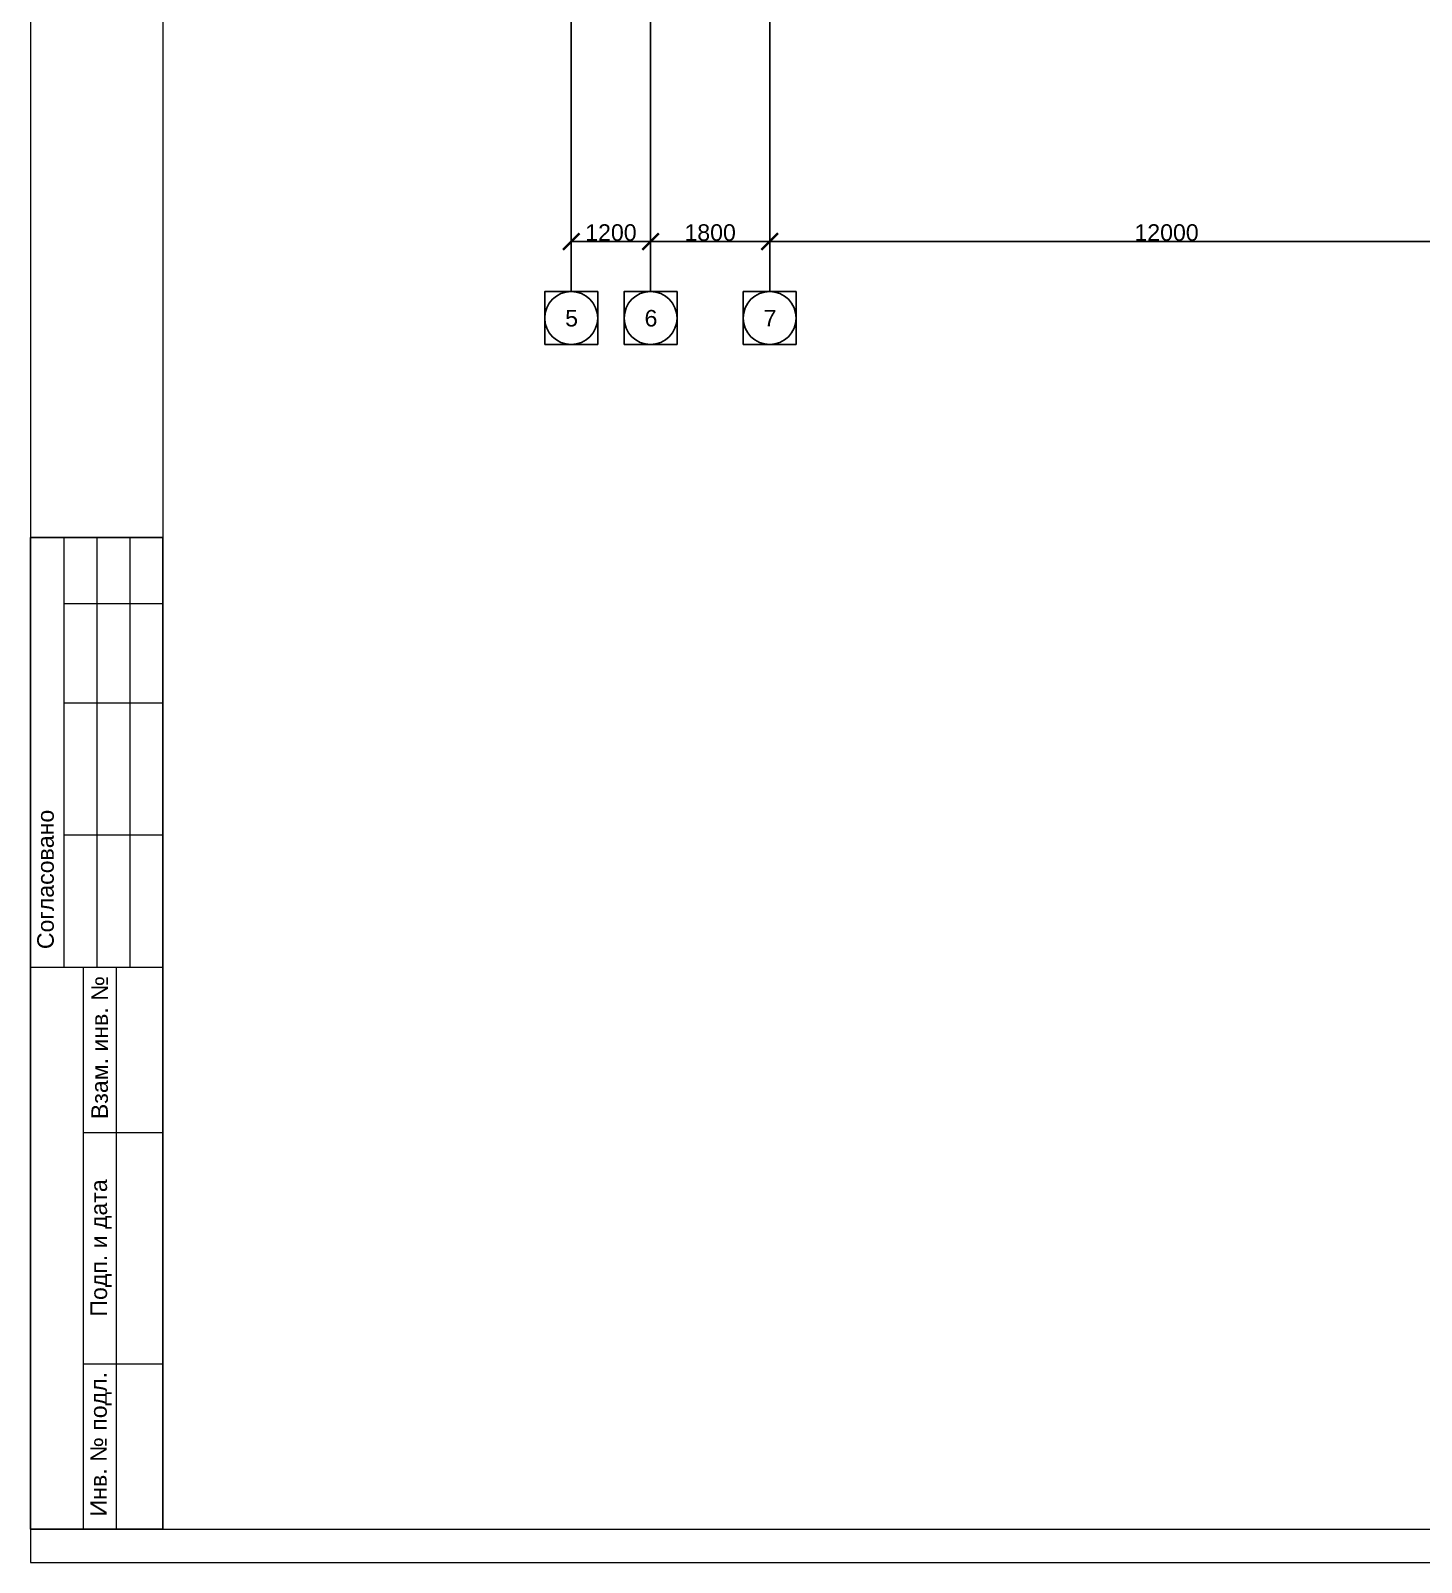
# Model space of a CAD drawing. Header units: metres. Extents: x -5 to 458, y -5 to 65.
# Drawn here: x 410.2 to 431.22, y 0.03 to 23.19 of the extents above; entities that cross this region are included whole.
import ezdxf
from ezdxf.enums import TextEntityAlignment as Align

# ---------------------------------------------------------------- set-up
doc = ezdxf.new("R2010")
doc.units = ezdxf.units.M
doc.linetypes.add('ACAD_ISO04W100', pattern=[30, 24, -3, 0, -3])
doc.layers.add('Level 63', color=7, linetype='Continuous', lineweight=0)
for name, color, linetype in [('YOLO_STAMP', 1, 'Continuous'), ('YOLO_TABLE', 1, 'Continuous'), ('Оси', 30, 'Continuous'), ('Осн надпись', 7, 'Continuous'), ('размеры оси', 163, 'Continuous')]:
    doc.layers.add(name, color=color, linetype=linetype)
doc.styles.get("Standard").update_dxf_attribs({"font": 'arial.ttf'})
doc.styles.add('Style-Arial', font='arial.ttf')
doc.dimstyles.new('100', dxfattribs={"dimtxt": 0.25, "dimasz": 0.25, "dimexe": 0.0125, "dimexo": 0.0625, "dimgap": 0.0065, "dimtad": 1, "dimlfac": 1000, "dimtxsty": 'Standard', "dimblk": 'ARCHTICK', "dimcen": 0.25, "dimadec": 0, "dimazin": 0, "dimtfac": 1, "dimtmove": 0, "dimatfit": 3, "dimldrblk": 'ARCHTICK', "dimfxl": 1, "dimarcsym": 0})

# ---------------------------------------------------------------- blocks, each defined once
blk = doc.blocks.new('_ArchTick')
at = {"color": 0, "linetype": 'ByBlock', "const_width": 0.15}
blk.add_lwpolyline([(-0.5, -0.5), (0.5, 0.5)], dxfattribs=at)
blk = doc.blocks.new('*D50')
at = {"layer": 'Defpoints', "color": 0, "transparency": 16777216}
for p in [(419.57, 20.001), (418.37, 19.244), (419.57, 19.244)]:
    blk.add_point(p, dxfattribs=at)
at = {"layer": 'размеры оси', "color": 0, "lineweight": -2, "transparency": 16777216}
for p, q in [((418.37, 19.306), (418.37, 20.014)), ((418.37, 20.001), (419.57, 20.001)), ((419.57, 19.306), (419.57, 20.014))]:
    blk.add_line(p, q, dxfattribs=at)
at = {"layer": 'размеры оси', "color": 0, "lineweight": -2, "transparency": 16777216, "xscale": 0.25, "yscale": 0.25, "zscale": 0.25, "rotation": 180}
blk.add_blockref('_ArchTick', (418.37, 20.001), dxfattribs=at)
at = {"layer": 'размеры оси', "color": 0, "lineweight": -2, "transparency": 16777216, "xscale": 0.25, "yscale": 0.25, "zscale": 0.25}
blk.add_blockref('_ArchTick', (419.57, 20.001), dxfattribs=at)
at = {"layer": 'размеры оси', "color": 0, "transparency": 16777216, "insert": (418.97, 20.135), "char_height": 0.25, "attachment_point": 5}
blk.add_mtext('1200', dxfattribs=at)
blk = doc.blocks.new('*D51')
at = {"layer": 'Defpoints', "color": 0, "transparency": 16777216}
for p in [(421.37, 20.001), (419.57, 19.244), (421.37, 19.244)]:
    blk.add_point(p, dxfattribs=at)
at = {"layer": 'размеры оси', "color": 0, "lineweight": -2, "transparency": 16777216}
for p, q in [((419.57, 19.306), (419.57, 20.014)), ((419.57, 20.001), (421.37, 20.001)), ((421.37, 19.306), (421.37, 20.014))]:
    blk.add_line(p, q, dxfattribs=at)
at = {"layer": 'размеры оси', "color": 0, "lineweight": -2, "transparency": 16777216, "xscale": 0.25, "yscale": 0.25, "zscale": 0.25, "rotation": 180}
blk.add_blockref('_ArchTick', (419.57, 20.001), dxfattribs=at)
at = {"layer": 'размеры оси', "color": 0, "lineweight": -2, "transparency": 16777216, "xscale": 0.25, "yscale": 0.25, "zscale": 0.25}
blk.add_blockref('_ArchTick', (421.37, 20.001), dxfattribs=at)
at = {"layer": 'размеры оси', "color": 0, "transparency": 16777216, "insert": (420.47, 20.135), "char_height": 0.25, "attachment_point": 5}
blk.add_mtext('1800', dxfattribs=at)
blk = doc.blocks.new('*D52')
at = {"layer": 'Defpoints', "color": 0, "transparency": 16777216}
for p in [(433.37, 20.001), (421.37, 19.244), (433.37, 19.244)]:
    blk.add_point(p, dxfattribs=at)
at = {"layer": 'размеры оси', "color": 0, "lineweight": -2, "transparency": 16777216}
for p, q in [((421.37, 19.306), (421.37, 20.014)), ((421.37, 20.001), (433.37, 20.001)), ((433.37, 19.306), (433.37, 20.014))]:
    blk.add_line(p, q, dxfattribs=at)
at = {"layer": 'размеры оси', "color": 0, "lineweight": -2, "transparency": 16777216, "xscale": 0.25, "yscale": 0.25, "zscale": 0.25, "rotation": 180}
blk.add_blockref('_ArchTick', (421.37, 20.001), dxfattribs=at)
at = {"layer": 'размеры оси', "color": 0, "lineweight": -2, "transparency": 16777216, "xscale": 0.25, "yscale": 0.25, "zscale": 0.25}
blk.add_blockref('_ArchTick', (433.37, 20.001), dxfattribs=at)
at = {"layer": 'размеры оси', "color": 0, "transparency": 16777216, "insert": (427.37, 20.135), "char_height": 0.25, "attachment_point": 5}
blk.add_mtext('12000', dxfattribs=at)

msp = doc.modelspace()

# ---------------------------------------------------------------- linework, layer by layer
at = {"layer": 'Level 63', "color": 7, "linetype": 'Continuous', "lineweight": 13}
for p, q in [((410.197039, 15.526369), (412.197039, 15.526369)), ((410.197039, 15.526369), (410.197039, 9.026369)), ((410.697039, 15.526369), (410.697039, 9.026369)), ((411.197039, 15.526369), (411.197039, 9.026369)), ((411.697039, 15.526369), (411.697039, 9.026369)), ((410.697039, 14.526369), (412.197039, 14.526369)), ((410.697039, 13.026369), (412.197039, 13.026369)), ((410.697039, 11.026369), (412.197039, 11.026369)), ((410.197039, 9.026369), (412.197039, 9.026369)), ((410.997039, 9.026369), (412.197039, 9.026369)), ((411.497039, 0.526369), (411.497039, 9.026369)), ((410.997039, 6.526369), (412.197039, 6.526369)), ((410.997039, 3.026369), (412.197039, 3.026369))]:
    msp.add_line(p, q, dxfattribs=at)
at = {"layer": 'Level 63', "color": 7, "linetype": 'Continuous', "lineweight": 13, "flags": 128}
msp.add_lwpolyline([(410.997039, 0.526369), (410.997039, 9.026369)], dxfattribs=at)
at = {"layer": 'Level 63', "color": 7, "linetype": 'Continuous', "lineweight": 13}
for points in [[(410.197039, 0.026369), (452.247039, 0.026369), (452.247039, 59.426369), (410.197039, 59.426369)], [(412.197039, 0.526369), (451.747039, 0.526369), (451.747039, 58.926369), (412.197039, 58.926369)]]:
    msp.add_3dface(points, dxfattribs=at)
at = {"layer": 'YOLO_STAMP'}
msp.add_lwpolyline([(410.197039, 15.526369), (412.197039, 15.526369), (412.197039, 0.526369), (410.197039, 0.526369)], close=True, dxfattribs=at)
at = {"layer": 'YOLO_TABLE'}
for points in [[(417.969703, 18.443964), (418.769703, 18.443964), (418.769703, 19.243964), (417.969703, 19.243964)], [(419.169703, 18.443964), (419.969703, 18.443964), (419.969703, 19.243964), (419.169703, 19.243964)], [(420.969703, 18.443964), (421.769703, 18.443964), (421.769703, 19.243964), (420.969703, 19.243964)]]:
    msp.add_lwpolyline(points, close=True, dxfattribs=at)
at = {"layer": 'Оси', "linetype": 'ACAD_ISO04W100', "ltscale": 40}
for p, q in [((418.369703, 54.183932), (418.369703, 19.243964)), ((419.569703, 54.183932), (419.569703, 19.243964)), ((421.369703, 54.183932), (421.369703, 19.243964))]:
    msp.add_line(p, q, dxfattribs=at)
at = {"layer": 'Осн надпись', "ltscale": 40}
for centre in [(418.369703, 18.843964), (419.569703, 18.843964), (421.369703, 18.843964)]:
    msp.add_circle(centre, 0.4, dxfattribs=at)

# ---------------------------------------------------------------- texts
at = {"layer": 'Level 63', "color": 7, "linetype": 'Continuous', "lineweight": 0, "style": 'Style-Arial'}
for s, p in [('Согласовано', (410.421434, 10.353791)), ('Взам. инв. №', (411.239718, 7.810729)), ('Подп. и дата', (411.226831, 4.780936)), ('Инв. № подл.', (411.222367, 1.813018))]:
    msp.add_text(s, height=0.25002, rotation=90, dxfattribs=at).set_placement(p, align=Align.MIDDLE_CENTER)
at = {"layer": 'Осн надпись', "char_height": 0.25, "width": 0.25, "attachment_point": 1}
for s, insert in [('5', (418.27827, 18.965845)), ('6', (419.47827, 18.965845)), ('7', (421.27827, 18.965845))]:
    msp.add_mtext(s, dxfattribs=dict(at, insert=insert))

# ---------------------------------------------------------------- dimensions: what is measured, and where the dimension line sits
at = {"layer": 'размеры оси'}
for base, p1, p2, picture, middle in [((419.569703, 20.001157), (418.369703, 19.243964), (419.569703, 19.243964), '*D50', (418.969703, 20.1353)), ((421.369703, 20.001157), (419.569703, 19.243964), (421.369703, 19.243964), '*D51', (420.469703, 20.1353)), ((433.369703, 20.001157), (421.369703, 19.243964), (433.369703, 19.243964), '*D52', (427.369703, 20.1353))]:
    dim = msp.add_linear_dim(base=base, p1=p1, p2=p2, dimstyle='100', override={"dimtmove": 1, "dimfxl": 0}, dxfattribs=at)
    dim.commit()
    dim.dimension.update_dxf_attribs({"geometry": picture, "text_midpoint": middle})

doc.saveas('drawing.dxf')
